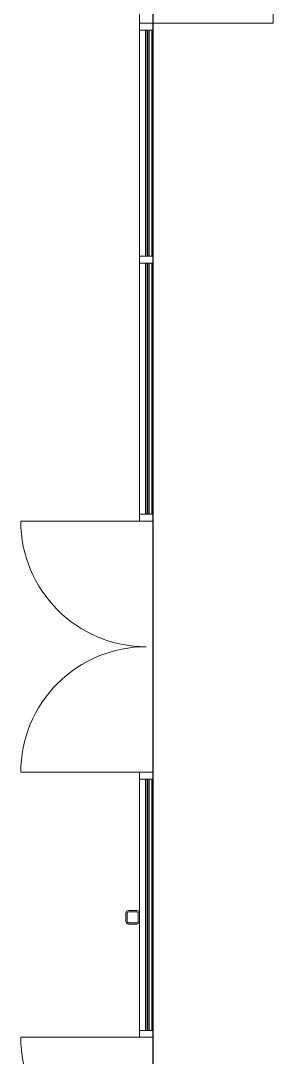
# Model space of a CAD drawing. Header units: millimetres. Extents: x -637480 to 299894, y -125373 to 39000.
# Drawn here: x 277840 to 279690, y 1185 to 8777 of the extents above; entities that cross this region are included whole.
import ezdxf

# ---------------------------------------------------------------- set-up
doc = ezdxf.new("R2010")
doc.units = ezdxf.units.MM
for name, color, linetype, lineweight in [('AM_BOR', 4, 'Continuous', 25), ('Xref building Toll$0$A-DOOR', 31, 'Continuous', 9), ('Xref building Toll$0$A-FLOR', 192, 'Continuous', 25), ('Xref building Toll$0$A-GLAZ-CURT', 52, 'Continuous', 9), ('Xref building Toll$0$A-GLAZ-CWMG', 51, 'Continuous', 9), ('Xref building Toll$0$A-WALL', 113, 'Continuous', 9), ('Xref building Toll$0$S-COLS', 52, 'Continuous', 9)]:
    doc.layers.add(name, color=color, linetype=linetype, lineweight=lineweight)

# ---------------------------------------------------------------- blocks, each defined once
blk = doc.blocks.new('Xref building Toll$0$DOOR CWALL GLASS DOUBLE - DOOR_CWall_DGlass 01-1893045-MASTER GROUND FLOOR')
at = {"layer": 'Xref building Toll$0$A-DOOR'}
for p, q in [((-920, 5), (-920, 920)), ((920, 0), (920, 920))]:
    blk.add_line(p, q, dxfattribs=at)
for centre, start, end in [((-920, 0), 0, 90), ((920, 0), 90, 180)]:
    blk.add_arc(centre, 920, start, end, dxfattribs=at)
blk = doc.blocks.new('Xref building Toll$0$IVS-CURTPAN-Double Glass - E10THK-I10THK-40mm-1893047-MASTER GROUND FLOOR')
at = {"layer": 'Xref building Toll$0$A-GLAZ-CURT'}
for p, q in [((920, -10), (-920, -10)), ((-920, -10), (-920, -20)), ((-920, -20), (-920, -10)), ((-920, -10), (920, -10)), ((-920, -10), (-920, -10)), ((-920, -20), (920, -20)), ((920, -20), (-920, -20)), ((-920, -20), (-920, -20)), ((920, -40), (-920, -40)), ((-920, -40), (-920, -50)), ((-920, -50), (-920, -40)), ((-920, -40), (920, -40)), ((-920, -40), (-920, -40)), ((-920, -50), (920, -50)), ((920, -50), (-920, -50)), ((-920, -50), (-920, -50)), ((920, -20), (920, -10)), ((920, -10), (920, -20)), ((920, -10), (920, -10)), ((920, -20), (920, -20)), ((920, -50), (920, -40)), ((920, -40), (920, -50)), ((920, -40), (920, -40)), ((920, -50), (920, -50))]:
    blk.add_line(p, q, dxfattribs=at)
blk = doc.blocks.new('Xref building Toll$0$IVS-CURTPAN-Double Glass - E10THK-I10THK-40mm-1893048-MASTER GROUND FLOOR')
at = {"layer": 'Xref building Toll$0$A-GLAZ-CURT'}
for p, q in [((828, -10), (-828, -10)), ((-828, -10), (-828, -20)), ((-828, -20), (-828, -10)), ((-828, -10), (828, -10)), ((-828, -10), (-828, -10)), ((-828, -20), (828, -20)), ((828, -20), (-828, -20)), ((-828, -20), (-828, -20)), ((828, -40), (-828, -40)), ((-828, -40), (-828, -50)), ((-828, -50), (-828, -40)), ((-828, -40), (828, -40)), ((-828, -40), (-828, -40)), ((-828, -50), (828, -50)), ((828, -50), (-828, -50)), ((-828, -50), (-828, -50)), ((828, -20), (828, -10)), ((828, -10), (828, -20)), ((828, -10), (828, -10)), ((828, -20), (828, -20)), ((828, -50), (828, -40)), ((828, -40), (828, -50)), ((828, -40), (828, -40)), ((828, -50), (828, -50))]:
    blk.add_line(p, q, dxfattribs=at)
blk = doc.blocks.new('Xref building Toll$0$IVS-CURTPAN-Double Glass - E10THK-I10THK-40mm-1893044-MASTER GROUND FLOOR')
at = {"layer": 'Xref building Toll$0$A-GLAZ-CURT'}
for p, q in [((920, -10), (-920, -10)), ((-920, -10), (-920, -20)), ((-920, -10), (-920, -10)), ((-920, -20), (920, -20)), ((-920, -20), (-920, -20)), ((920, -40), (-920, -40)), ((-920, -40), (-920, -50)), ((-920, -40), (-920, -40)), ((-920, -50), (920, -50)), ((-920, -50), (-920, -50)), ((920, -20), (920, -10)), ((920, -10), (920, -10)), ((920, -20), (920, -20)), ((920, -50), (920, -40)), ((920, -40), (920, -40)), ((920, -50), (920, -50))]:
    blk.add_line(p, q, dxfattribs=at)
blk = doc.blocks.new('Xref building Toll$0$IVS-CURTPAN-Double Glass - E10THK-I10THK-40mm-1893046-MASTER GROUND FLOOR')
at = {"layer": 'Xref building Toll$0$A-GLAZ-CURT'}
for p, q in [((828, -10), (-828, -10)), ((-828, -10), (-828, -20)), ((-828, -10), (-828, -10)), ((-828, -20), (828, -20)), ((-828, -20), (-828, -20)), ((828, -40), (-828, -40)), ((-828, -40), (-828, -50)), ((-828, -40), (-828, -40)), ((-828, -50), (828, -50)), ((-828, -50), (-828, -50)), ((828, -20), (828, -10)), ((828, -10), (828, -10)), ((828, -20), (828, -20)), ((828, -50), (828, -40)), ((828, -40), (828, -40)), ((828, -50), (828, -50))]:
    blk.add_line(p, q, dxfattribs=at)
blk = doc.blocks.new('Xref building Toll$0$Rectangular Mullion - _SBA 50 x 100mm Office-1893040-MASTER GROUND FLOOR')
at = {"layer": 'Xref building Toll$0$A-GLAZ-CWMG'}
for p, q in [((286810, 137564.5), (286710, 137564.5)), ((286710, 137564.5), (286710, 137564.5)), ((286710, 137564.5), (286810, 137564.5)), ((286710, 137564.5), (286710, 135724.5)), ((286710, 137564.5), (286710, 135724.5)), ((286810, 137564.5), (286810, 137564.5)), ((286810, 135724.5), (286810, 137564.5)), ((286810, 137564.5), (286810, 135724.5)), ((286810, 135724.5), (286710, 135724.5)), ((286710, 135724.5), (286710, 135724.5)), ((286710, 135724.5), (286810, 135724.5)), ((286810, 135724.5), (286810, 135724.5))]:
    blk.add_line(p, q, dxfattribs=at)
blk = doc.blocks.new('Xref building Toll$0$Rectangular Mullion - _SBA 50 x 100mm Office-1893041-MASTER GROUND FLOOR')
at = {"layer": 'Xref building Toll$0$A-GLAZ-CWMG'}
for p, q in [((286810, 148720.5), (286710, 148720.5)), ((286710, 148720.5), (286710, 148720.5)), ((286710, 148720.5), (286810, 148720.5)), ((286710, 148720.5), (286710, 147064.5)), ((286710, 148720.5), (286710, 147064.5)), ((286810, 148720.5), (286810, 148720.5)), ((286810, 147064.5), (286810, 148720.5)), ((286810, 148720.5), (286810, 147064.5)), ((286810, 147064.5), (286710, 147064.5)), ((286710, 147064.5), (286710, 147064.5)), ((286710, 147064.5), (286810, 147064.5)), ((286810, 147064.5), (286810, 147064.5))]:
    blk.add_line(p, q, dxfattribs=at)
blk = doc.blocks.new('Xref building Toll$0$Rectangular Mullion - _SBA 50 x 100mm Office-1893026-MASTER GROUND FLOOR')
at = {"layer": 'Xref building Toll$0$A-GLAZ-CWMG'}
for p, q in [((0, 50), (-50, 50)), ((-50, 50), (-50, -50)), ((-50, 50), (-50, 50)), ((0, -50), (0, 50)), ((0, 50), (0, 50)), ((-50, -50), (0, -50)), ((-50, -50), (-50, -50)), ((0, -50), (0, -50))]:
    blk.add_line(p, q, dxfattribs=at)
blk = doc.blocks.new('Xref building Toll$0$Rectangular Mullion - _SBA 50 x 100mm Office-1893028-MASTER GROUND FLOOR')
at = {"layer": 'Xref building Toll$0$A-GLAZ-CWMG'}
for p, q in [((-50, 50), (-50, 50)), ((0, 50), (0, 50)), ((-50, -50), (-50, -50)), ((0, -50), (0, -50))]:
    blk.add_line(p, q, dxfattribs=at)
blk = doc.blocks.new('Xref building Toll$0$Rectangular Mullion - _SBA 50 x 100mm Office-1893029-MASTER GROUND FLOOR')
at = {"layer": 'Xref building Toll$0$A-GLAZ-CWMG', "lineweight": 18}
for p, q in [((-50, 50), (0, 50)), ((-50, -50), (-50, 50)), ((0, 50), (0, -50)), ((0, -50), (-50, -50))]:
    blk.add_line(p, q, dxfattribs=at)
at = {"layer": 'Xref building Toll$0$A-GLAZ-CWMG'}
for p, q in [((-50, 50), (-50, 50)), ((0, 50), (0, 50)), ((-50, -50), (-50, -50)), ((0, -50), (0, -50))]:
    blk.add_line(p, q, dxfattribs=at)
blk = doc.blocks.new('Xref building Toll$0$Rectangular Mullion - _SBA 50 x 100mm Office-1893042-MASTER GROUND FLOOR')
at = {"layer": 'Xref building Toll$0$A-GLAZ-CWMG'}
for p, q in [((286810, 137564.5), (286710, 137564.5)), ((286710, 137564.5), (286710, 137564.5)), ((286710, 137564.5), (286810, 137564.5)), ((286710, 135724.5), (286710, 137564.5)), ((286710, 135724.5), (286710, 137564.5)), ((286810, 137564.5), (286810, 137564.5)), ((286810, 137564.5), (286810, 135724.5)), ((286810, 135724.5), (286810, 137564.5)), ((286810, 135724.5), (286710, 135724.5)), ((286710, 135724.5), (286710, 135724.5)), ((286710, 135724.5), (286810, 135724.5)), ((286810, 135724.5), (286810, 135724.5))]:
    blk.add_line(p, q, dxfattribs=at)
blk = doc.blocks.new('Xref building Toll$0$Rectangular Mullion - _SBA 50 x 100mm Office-1893043-MASTER GROUND FLOOR')
at = {"layer": 'Xref building Toll$0$A-GLAZ-CWMG'}
for p, q in [((286810, 148720.5), (286710, 148720.5)), ((286710, 148720.5), (286710, 148720.5)), ((286710, 148720.5), (286810, 148720.5)), ((286710, 147064.5), (286710, 148720.5)), ((286710, 147064.5), (286710, 148720.5)), ((286810, 148720.5), (286810, 148720.5)), ((286810, 148720.5), (286810, 147064.5)), ((286810, 147064.5), (286810, 148720.5)), ((286810, 147064.5), (286710, 147064.5)), ((286710, 147064.5), (286710, 147064.5)), ((286710, 147064.5), (286810, 147064.5)), ((286810, 147064.5), (286810, 147064.5))]:
    blk.add_line(p, q, dxfattribs=at)
blk = doc.blocks.new('Xref building Toll$0$Rectangular Mullion - _SBA 50 x 100mm Office-1893017-MASTER GROUND FLOOR')
at = {"layer": 'Xref building Toll$0$A-GLAZ-CWMG'}
for p, q in [((25, 50), (-25, 50)), ((-25, 50), (-25, -50)), ((-25, 50), (-25, 50)), ((25, -50), (25, 50)), ((25, 50), (25, 50)), ((-25, -50), (25, -50)), ((-25, -50), (-25, -50)), ((25, -50), (25, -50))]:
    blk.add_line(p, q, dxfattribs=at)
blk = doc.blocks.new('Xref building Toll$0$Rectangular Mullion - _SBA 50 x 100mm Office-1893018-MASTER GROUND FLOOR')
at = {"layer": 'Xref building Toll$0$A-GLAZ-CWMG'}
for p, q in [((-25, 50), (-25, 50)), ((25, 50), (25, 50)), ((-25, -50), (-25, -50)), ((25, -50), (25, -50))]:
    blk.add_line(p, q, dxfattribs=at)
blk = doc.blocks.new('Xref building Toll$0$Rectangular Mullion - _SBA 50 x 100mm Office-1893019-MASTER GROUND FLOOR')
at = {"layer": 'Xref building Toll$0$A-GLAZ-CWMG', "lineweight": 18}
for p, q in [((-25, 50), (25, 50)), ((-25, -50), (-25, 50)), ((25, 50), (25, -50)), ((25, -50), (-25, -50))]:
    blk.add_line(p, q, dxfattribs=at)
at = {"layer": 'Xref building Toll$0$A-GLAZ-CWMG'}
for p, q in [((-25, 50), (-25, 50)), ((25, 50), (25, 50)), ((-25, -50), (-25, -50)), ((25, -50), (25, -50))]:
    blk.add_line(p, q, dxfattribs=at)
blk = doc.blocks.new('Xref building Toll$0$SHS-Square Hollow Section-Column - 100x100SHS-V225-MASTER GROUND FLOOR')
at = {"layer": 'Xref building Toll$0$S-COLS', "lineweight": 18}
for p, q in [((-50, -30), (-50, 30)), ((-40, 30), (-40, -30)), ((-30, 50), (30, 50)), ((30, 40), (-30, 40)), ((40, -30), (40, 30)), ((50, 30), (50, -30)), ((-30, -40), (30, -40)), ((30, -50), (-30, -50))]:
    blk.add_line(p, q, dxfattribs=at)
for centre, radius, start, end in [((-30, 30), 20, 90, 180), ((-30, 30), 10, 90, 180), ((30, 30), 20, 0, 90), ((30, 30), 10, 360, 90), ((-30, -30), 20, 180, 270), ((-30, -30), 10, 180, 270), ((30, -30), 10, 270, 360), ((30, -30), 20, 270, 0)]:
    blk.add_arc(centre, radius, start, end, dxfattribs=at)
blk = doc.blocks.new('Xref building Toll$0$System Panel - _SBA Glazing Office-2188337-MASTER GROUND FLOOR')
at = {"layer": 'Xref building Toll$0$A-GLAZ-CURT'}
blk.add_hatch(color=256, dxfattribs=at).paths.add_polyline_path([(-828, -5), (-828, 5), (828, 5), (828, -5)], flags=0)
for p, q in [((-828, 5), (-828, 5)), ((-828, 5), (828, 5)), ((828, 5), (-828, 5)), ((-828, -5), (-828, 5)), ((-828, 5), (-828, -5)), ((828, 5), (828, 5)), ((828, 5), (828, -5)), ((828, 5), (828, -5)), ((-828, -5), (828, -5)), ((828, -5), (-828, -5)), ((-828, -5), (-828, -5)), ((828, -5), (828, -5))]:
    blk.add_line(p, q, dxfattribs=at)
blk = doc.blocks.new('Xref building Toll$0$System Panel - _SBA Glazing Office-2190394-MASTER GROUND FLOOR')
at = {"layer": 'Xref building Toll$0$A-GLAZ-CURT'}
blk.add_hatch(color=256, dxfattribs=at).paths.add_polyline_path([(-920, -5), (-920, 5), (920, 5), (920, -5)], flags=0)
for p, q in [((-920, 5), (-920, 5)), ((-920, 5), (920, 5)), ((920, 5), (-920, 5)), ((-920, -5), (-920, 5)), ((-920, 5), (-920, -5)), ((920, 5), (920, 5)), ((920, 5), (920, -5)), ((920, 5), (920, -5)), ((-920, -5), (920, -5)), ((920, -5), (-920, -5)), ((-920, -5), (-920, -5)), ((920, -5), (920, -5))]:
    blk.add_line(p, q, dxfattribs=at)
blk = doc.blocks.new('Xref building Toll')
at = {"layer": 'Xref building Toll$0$A-FLOR'}
blk.add_line((278810, -4560), (278810, 8965), dxfattribs=at)
at = {"layer": 'Xref building Toll$0$A-WALL', "lineweight": 18}
for p, q in [((278710, 8980), (278710, 8758)), ((279690, 8758), (279690, 8980)), ((278710, 8758), (279690, 8758))]:
    blk.add_line(p, q, dxfattribs=at)
at = {"layer": 'Xref building Toll$0$A-DOOR', "rotation": 89.99999999999984}
for p in [(278760, 4192), (278760, 412)]:
    blk.add_blockref('Xref building Toll$0$DOOR CWALL GLASS DOUBLE - DOOR_CWall_DGlass 01-1893045-MASTER GROUND FLOOR', p, dxfattribs=at)
at = {"layer": 'Xref building Toll$0$A-GLAZ-CURT', "rotation": 89.99999999999984}
for name, p in [('Xref building Toll$0$System Panel - _SBA Glazing Office-2188337-MASTER GROUND FLOOR', (278760, 7880)), ('Xref building Toll$0$IVS-CURTPAN-Double Glass - E10THK-I10THK-40mm-1893048-MASTER GROUND FLOOR', (278760, 7880)), ('Xref building Toll$0$IVS-CURTPAN-Double Glass - E10THK-I10THK-40mm-1893046-MASTER GROUND FLOOR', (278760, 7880)), ('Xref building Toll$0$System Panel - _SBA Glazing Office-2190394-MASTER GROUND FLOOR', (278760, 6082)), ('Xref building Toll$0$IVS-CURTPAN-Double Glass - E10THK-I10THK-40mm-1893047-MASTER GROUND FLOOR', (278760, 6082)), ('Xref building Toll$0$IVS-CURTPAN-Double Glass - E10THK-I10THK-40mm-1893044-MASTER GROUND FLOOR', (278760, 6082)), ('Xref building Toll$0$System Panel - _SBA Glazing Office-2190394-MASTER GROUND FLOOR', (278760, 2302)), ('Xref building Toll$0$IVS-CURTPAN-Double Glass - E10THK-I10THK-40mm-1893047-MASTER GROUND FLOOR', (278760, 2302)), ('Xref building Toll$0$IVS-CURTPAN-Double Glass - E10THK-I10THK-40mm-1893044-MASTER GROUND FLOOR', (278760, 2302))]:
    blk.add_blockref(name, p, dxfattribs=at)
at = {"layer": 'Xref building Toll$0$A-GLAZ-CWMG', "extrusion": (0, 0, -1), "rotation": 90.00000000000017}
for name, p in [('Xref building Toll$0$Rectangular Mullion - _SBA 50 x 100mm Office-1893026-MASTER GROUND FLOOR', (-278760, 8758)), ('Xref building Toll$0$Rectangular Mullion - _SBA 50 x 100mm Office-1893028-MASTER GROUND FLOOR', (-278760, 8758)), ('Xref building Toll$0$Rectangular Mullion - _SBA 50 x 100mm Office-1893029-MASTER GROUND FLOOR', (-278760, 8758)), ('Xref building Toll$0$Rectangular Mullion - _SBA 50 x 100mm Office-1893017-MASTER GROUND FLOOR', (-278760, 7027)), ('Xref building Toll$0$Rectangular Mullion - _SBA 50 x 100mm Office-1893018-MASTER GROUND FLOOR', (-278760, 7027)), ('Xref building Toll$0$Rectangular Mullion - _SBA 50 x 100mm Office-1893019-MASTER GROUND FLOOR', (-278760, 7027)), ('Xref building Toll$0$Rectangular Mullion - _SBA 50 x 100mm Office-1893017-MASTER GROUND FLOOR', (-278760, 5137)), ('Xref building Toll$0$Rectangular Mullion - _SBA 50 x 100mm Office-1893018-MASTER GROUND FLOOR', (-278760, 5137)), ('Xref building Toll$0$Rectangular Mullion - _SBA 50 x 100mm Office-1893019-MASTER GROUND FLOOR', (-278760, 5137)), ('Xref building Toll$0$Rectangular Mullion - _SBA 50 x 100mm Office-1893017-MASTER GROUND FLOOR', (-278760, 3247)), ('Xref building Toll$0$Rectangular Mullion - _SBA 50 x 100mm Office-1893018-MASTER GROUND FLOOR', (-278760, 3247)), ('Xref building Toll$0$Rectangular Mullion - _SBA 50 x 100mm Office-1893019-MASTER GROUND FLOOR', (-278760, 3247)), ('Xref building Toll$0$Rectangular Mullion - _SBA 50 x 100mm Office-1893017-MASTER GROUND FLOOR', (-278760, 1357)), ('Xref building Toll$0$Rectangular Mullion - _SBA 50 x 100mm Office-1893018-MASTER GROUND FLOOR', (-278760, 1357)), ('Xref building Toll$0$Rectangular Mullion - _SBA 50 x 100mm Office-1893019-MASTER GROUND FLOOR', (-278760, 1357))]:
    blk.add_blockref(name, p, dxfattribs=at)
at = {"layer": 'Xref building Toll$0$A-GLAZ-CWMG'}
for name, p in [('Xref building Toll$0$Rectangular Mullion - _SBA 50 x 100mm Office-1893041-MASTER GROUND FLOOR', (-8000, -140012.5)), ('Xref building Toll$0$Rectangular Mullion - _SBA 50 x 100mm Office-1893043-MASTER GROUND FLOOR', (-8000, -140012.5)), ('Xref building Toll$0$Rectangular Mullion - _SBA 50 x 100mm Office-1893043-MASTER GROUND FLOOR', (-8000, -140012.5)), ('Xref building Toll$0$Rectangular Mullion - _SBA 50 x 100mm Office-1893040-MASTER GROUND FLOOR', (-8000, -130562.5)), ('Xref building Toll$0$Rectangular Mullion - _SBA 50 x 100mm Office-1893042-MASTER GROUND FLOOR', (-8000, -130562.5)), ('Xref building Toll$0$Rectangular Mullion - _SBA 50 x 100mm Office-1893042-MASTER GROUND FLOOR', (-8000, -130562.5)), ('Xref building Toll$0$Rectangular Mullion - _SBA 50 x 100mm Office-1893040-MASTER GROUND FLOOR', (-8000, -134342.5)), ('Xref building Toll$0$Rectangular Mullion - _SBA 50 x 100mm Office-1893042-MASTER GROUND FLOOR', (-8000, -134342.5)), ('Xref building Toll$0$Rectangular Mullion - _SBA 50 x 100mm Office-1893042-MASTER GROUND FLOOR', (-8000, -134342.5))]:
    blk.add_blockref(name, p, dxfattribs=at)
at = {"layer": 'Xref building Toll$0$S-COLS', "rotation": 180}
blk.add_blockref('Xref building Toll$0$SHS-Square Hollow Section-Column - 100x100SHS-V225-MASTER GROUND FLOOR', (278660, 2210), dxfattribs=at)

msp = doc.modelspace()

# ---------------------------------------------------------------- block references
at = {"layer": 'AM_BOR'}
msp.add_blockref('Xref building Toll', (0, 0), dxfattribs=at)

doc.saveas('drawing.dxf')
